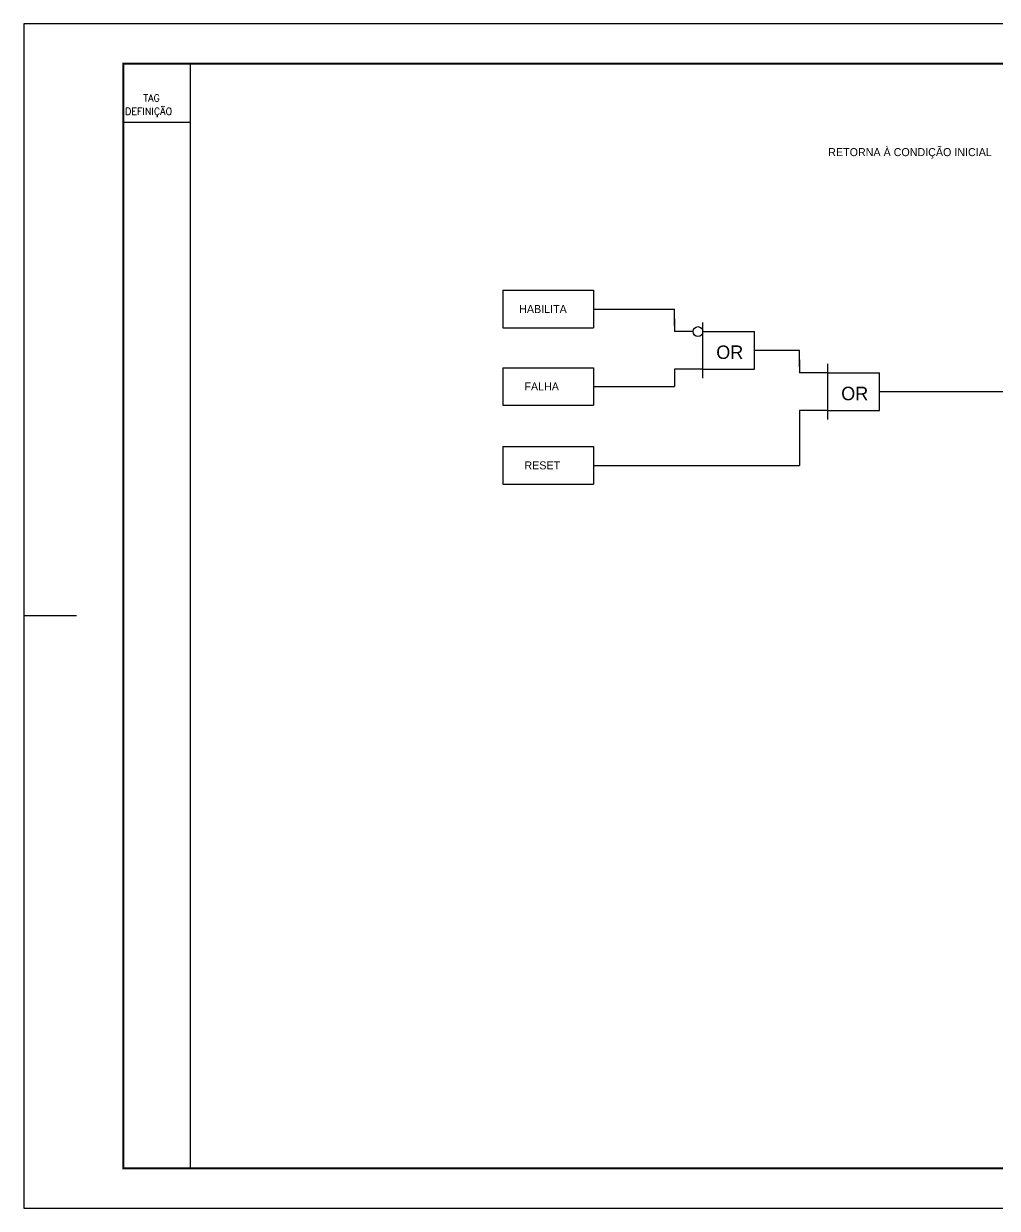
# Model space of a CAD drawing. Header units: feet. Extents: x -46890 to -45898, y -3252 to -1955.
# Drawn here: x -46316.3 to -46073.1, y -2582.6 to -2286.7 of the extents above; entities that cross this region are included whole.
import ezdxf

# ---------------------------------------------------------------- set-up
doc = ezdxf.new("R2010")
doc.units = ezdxf.units.FT
doc.header["$MEASUREMENT"] = 0
doc.linetypes.add('HIDDEN2', pattern=[0.1875, 0.125, -0.0625])
for name, color, linetype in [('62_FORMATO', 2, 'Continuous'), ('CAMPO', 7, 'Continuous'), ('Formulario', 7, 'Continuous')]:
    doc.layers.add(name, color=color, linetype=linetype)
doc.styles.add('ROMANS', font='romans.shx', dxfattribs={"height": 3})

msp = doc.modelspace()

# ---------------------------------------------------------------- linework, layer by layer
at = {"color": 7, "linetype": 'Continuous'}
for p, q in [((-46274.76, -2296.63), (-46274.76, -2572.65)), ((-46291.39, -2311.28), (-46274.76, -2311.28))]:
    msp.add_line(p, q, dxfattribs=at)
at = {"color": 7, "linetype": 'ByBlock'}
for p, q in [((-46196.64, -2353.27), (-46173.94, -2353.27)), ((-46146.64, -2375.23), (-46146.64, -2361.3)), ((-46196.64, -2362.64), (-46173.94, -2362.64)), ((-46146.64, -2363.58), (-46133.76, -2363.58)), ((-46133.76, -2372.96), (-46133.76, -2363.58)), ((-46196.64, -2372.61), (-46173.94, -2372.61)), ((-46146.64, -2372.96), (-46133.76, -2372.96)), ((-46115.42, -2385.55), (-46115.42, -2371.62)), ((-46115.42, -2373.9), (-46102.54, -2373.9)), ((-46102.54, -2383.27), (-46102.54, -2373.9)), ((-46196.64, -2381.98), (-46173.94, -2381.98)), ((-46115.42, -2383.27), (-46102.54, -2383.27)), ((-46196.64, -2392.32), (-46173.94, -2392.32)), ((-46196.64, -2401.7), (-46173.94, -2401.7))]:
    msp.add_line(p, q, dxfattribs=at)
at = {"layer": '62_FORMATO', "color": 7, "linetype": 'Continuous'}
msp.add_lwpolyline([(-46316.31, -2582.62), (-45897.78, -2582.62), (-45897.78, -2286.66), (-46316.31, -2286.66), (-46316.31, -2582.62)], dxfattribs=at)
at = {"layer": '62_FORMATO', "color": 7, "const_width": 0.498}
msp.add_lwpolyline([(-45907.75, -2296.63), (-46291.39, -2296.63), (-46291.39, -2572.65), (-45907.75, -2572.65)], close=True, dxfattribs=at)
at = {"layer": 'CAMPO', "color": 7, "linetype": 'ByBlock', "ltscale": 2}
for p, q in [((-46196.64, -2353.27), (-46196.64, -2362.64)), ((-46173.94, -2353.27), (-46173.94, -2362.64)), ((-46173.94, -2357.95), (-46153.71, -2357.95)), ((-46153.71, -2362.11), (-46153.71, -2357.95)), ((-46153.71, -2360.36), (-46153.71, -2363.58)), ((-46149.11, -2363.58), (-46153.71, -2363.58)), ((-46122.49, -2368.27), (-46133.76, -2368.27)), ((-46122.49, -2372.43), (-46122.49, -2368.27)), ((-46196.64, -2372.61), (-46196.64, -2381.98)), ((-46173.94, -2372.61), (-46173.94, -2381.98)), ((-46146.64, -2372.96), (-46153.71, -2372.96)), ((-46153.71, -2372.96), (-46153.71, -2377.3)), ((-46122.49, -2370.67), (-46122.49, -2373.9)), ((-46115.42, -2373.9), (-46122.49, -2373.9)), ((-46173.94, -2377.3), (-46153.71, -2377.3)), ((-46102.54, -2378.59), (-46040.72, -2378.59)), ((-46115.42, -2383.27), (-46122.49, -2383.27)), ((-46122.49, -2383.27), (-46122.49, -2397.01)), ((-46196.64, -2392.32), (-46196.64, -2401.7)), ((-46173.94, -2392.32), (-46173.94, -2401.7)), ((-46122.49, -2392.67), (-46122.49, -2397.01)), ((-46173.94, -2397.01), (-46122.49, -2397.01))]:
    msp.add_line(p, q, dxfattribs=at)
msp.add_circle((-46147.87, -2363.58), 1.23, dxfattribs=at)
at = {"layer": 'Formulario', "color": 7}
msp.add_lwpolyline([(-46303.11, -2434.64), (-46316.31, -2434.64)], dxfattribs=at)

# ---------------------------------------------------------------- texts
at = {"color": 7, "linetype": 'HIDDEN2', "style": 'ROMANS'}
for s, p in [('TAG', (-46286.42, -2306.11)), ('DEFINIÇÃO', (-46290.99, -2309.47))]:
    msp.add_text(s, height=1.75, dxfattribs=at).set_placement(p)
at = {"color": 7, "linetype": 'ByBlock', "char_height": 3.36, "width": 11.6654, "attachment_point": 5}
for insert in [(-46139.92, -2368.76), (-46108.71, -2379.07)]:
    msp.add_mtext('OR', dxfattribs=dict(at, insert=insert))
at = {"layer": 'CAMPO', "color": 7, "linetype": 'ByBlock', "ltscale": 2}
for s, p in [('RETORNA À CONDIÇÃO INICIAL', (-46115.32, -2319.75)), ('HABILITA', (-46192.53, -2358.95)), ('FALHA', (-46191.22, -2378.3)), ('RESET', (-46191.22, -2398.01))]:
    msp.add_text(s, height=2, dxfattribs=at).set_placement(p)

doc.saveas('drawing.dxf')
